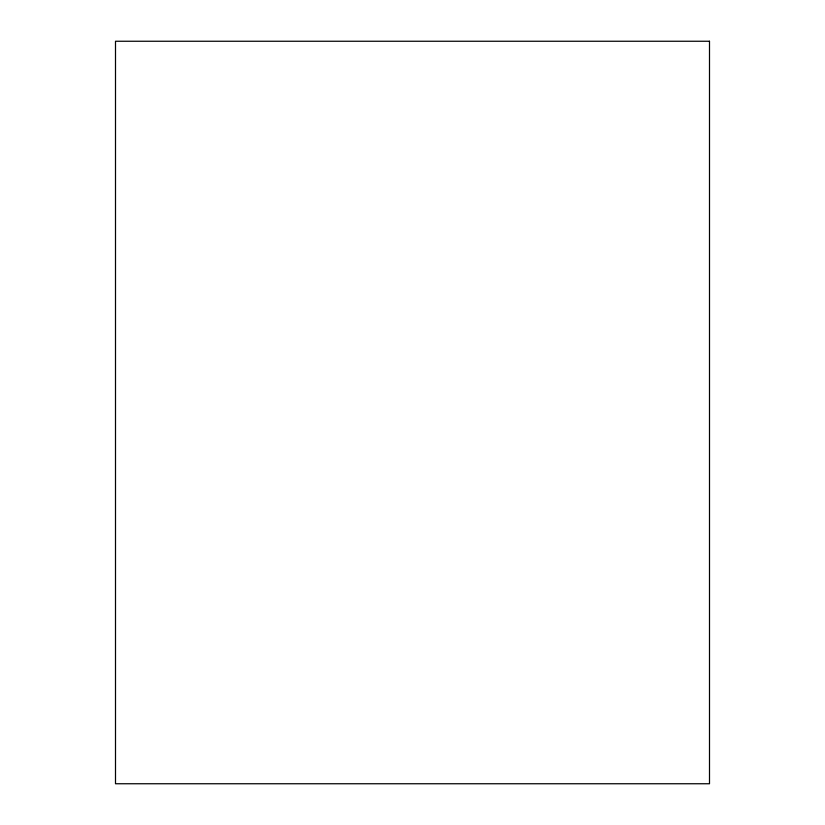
<?xml version="1.0" encoding="UTF-8"?>
<svg xmlns="http://www.w3.org/2000/svg" width="825" height="825" viewBox="0 0 825 825"><rect width="100%" height="100%" fill="white"/><g stroke="black" fill="none" stroke-linecap="round" stroke-linejoin="round"><path stroke-width="1.24" d="M709.5 41.25L115.5 41.25L115.5 783.75L709.5 783.75L709.5 41.25"/></g></svg>
